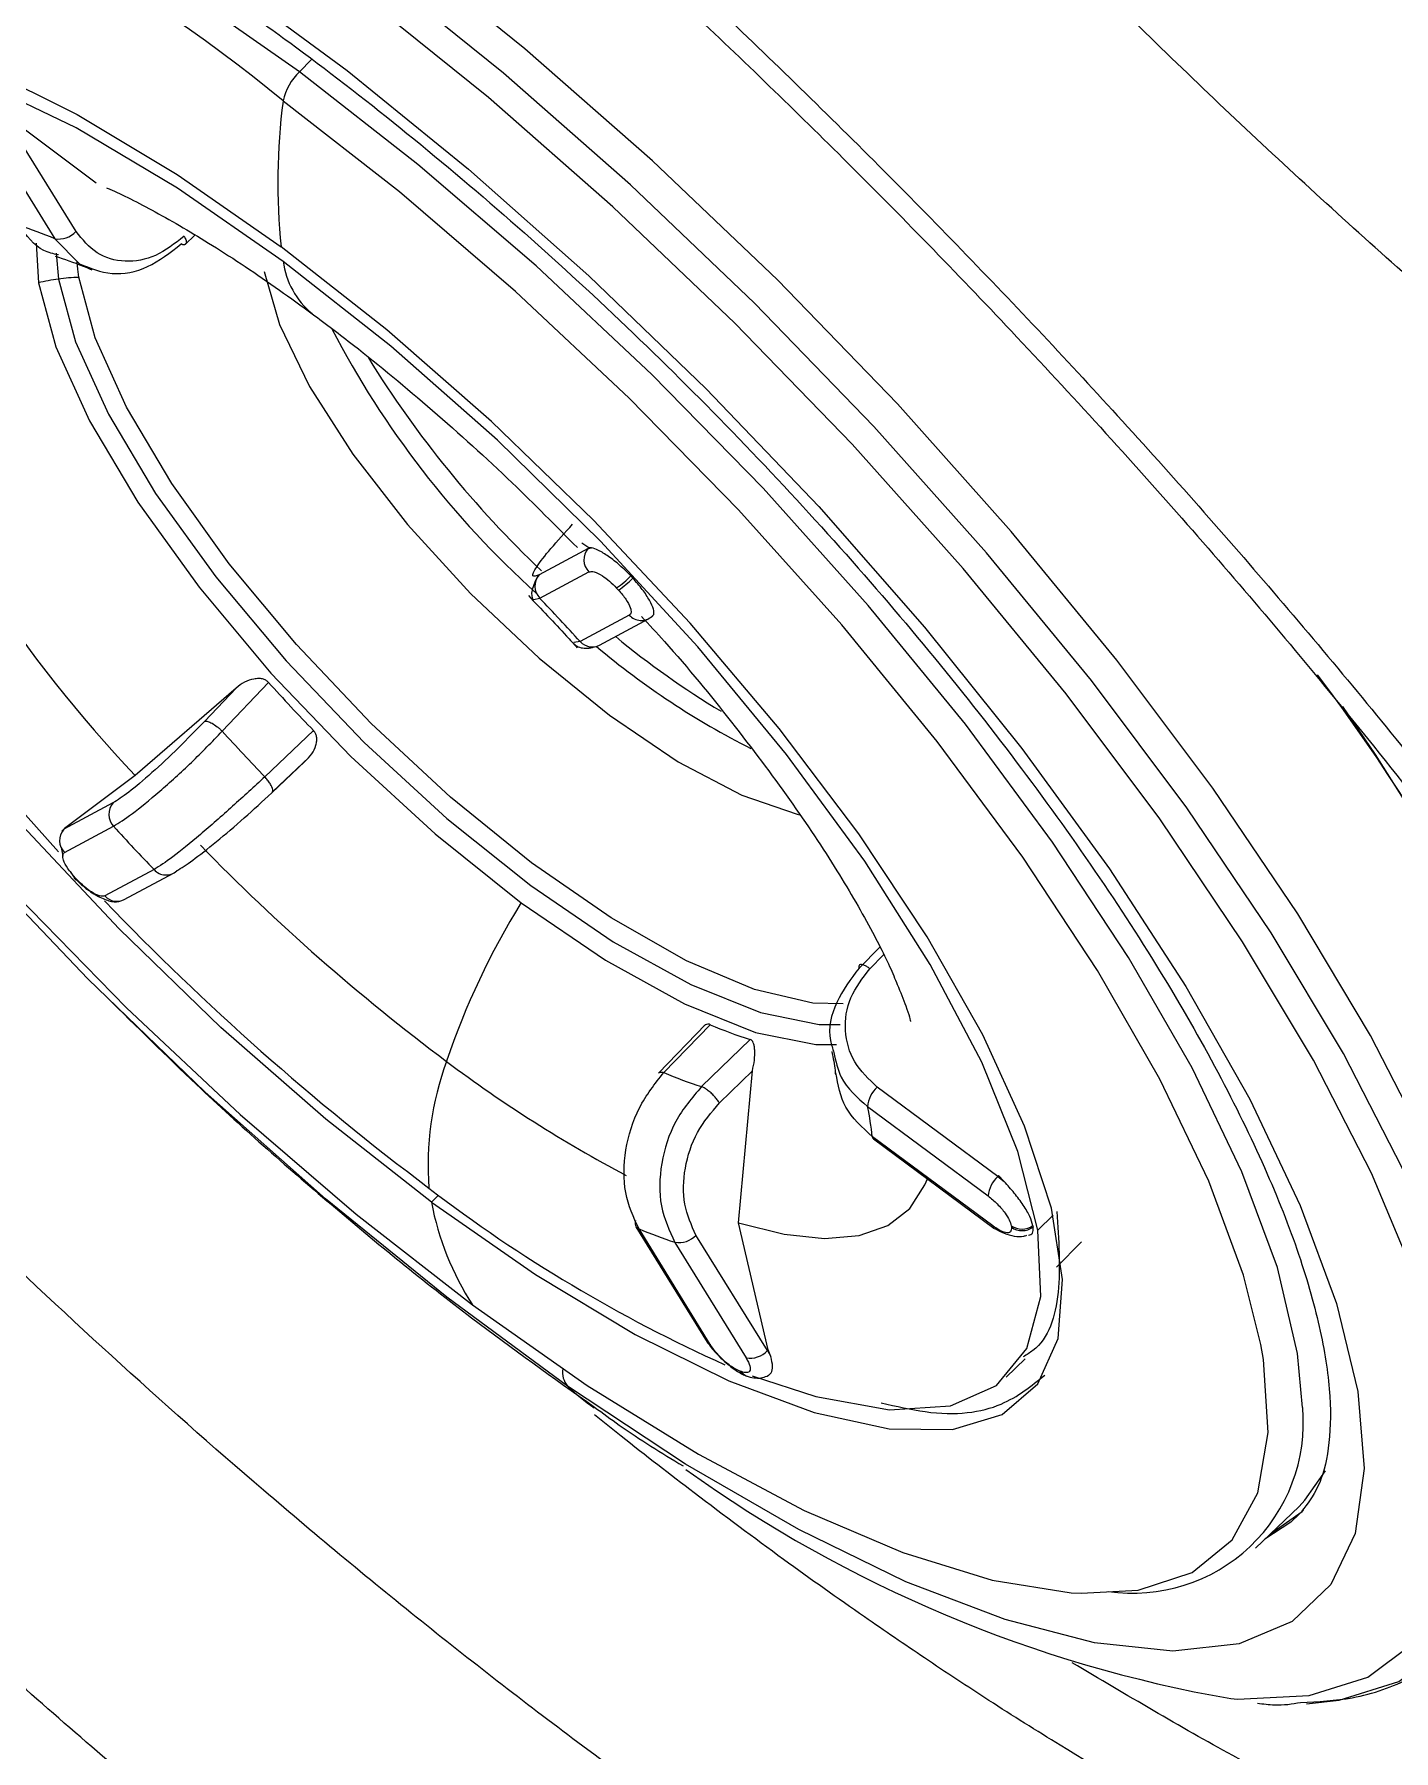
# Model space of a CAD drawing. Extents: x 0 to 84, y -21 to 126.
# Drawn here: x 69.492 to 70.437, y 60.236 to 61.429 of the extents above; entities that cross this region are included whole.
import ezdxf

# ---------------------------------------------------------------- set-up
doc = ezdxf.new("R2010")
doc.units = 0
doc.header["$MEASUREMENT"] = 0
doc.layers.add('1', color=4, linetype='Continuous')

# ---------------------------------------------------------------- blocks, each defined once
blk = doc.blocks.new('PRODIGY')
at = {"layer": '1', "color": 3, "linetype": 'Continuous', "lineweight": 25}
for p, q in [((69.6763, 61.4033), (69.6848, 61.4119)), ((69.5209, 61.2923), (69.4712, 61.3726)), ((69.5349, 61.3259), (69.4718, 61.3732)), ((69.4565, 61.3676), (69.5061, 61.2872)), ((69.5061, 61.2872), (69.5233, 61.2698)), ((69.5969, 61.2832), (69.6036, 61.2897)), ((69.4932, 61.2841), (69.4947, 61.2565)), ((69.507, 61.2771), (69.5087, 61.2592)), ((69.8772, 61.0717), (69.8431, 61.0535)), ((69.8777, 61.0723), (69.8728, 61.0756)), ((69.8772, 61.0717), (69.8794, 61.0723)), ((69.8777, 61.0723), (69.8772, 61.0717)), ((69.8794, 61.0723), (69.8777, 61.0723)), ((69.8434, 61.0372), (69.8776, 61.0555)), ((69.9068, 61.0527), (69.9082, 61.0512)), ((69.8391, 61.0364), (69.8434, 61.0372)), ((69.8969, 61.0443), (69.8983, 61.0429)), ((69.9057, 61.0254), (69.8716, 61.0071)), ((69.9229, 61.0259), (69.9214, 61.0245)), ((69.9214, 61.0245), (69.922, 61.025)), ((69.8851, 61.0046), (69.9192, 61.0229)), ((69.8716, 61.0071), (69.8672, 61.0064)), ((69.6548, 60.9786), (69.6226, 60.9447)), ((69.6322, 60.9747), (69.562, 60.9139)), ((69.6322, 60.9747), (69.6104, 60.9516)), ((69.6523, 60.913), (69.6862, 60.9451)), ((69.657, 60.9018), (69.68, 60.9236)), ((69.562, 60.9139), (69.513, 60.8771)), ((69.5466, 60.8948), (69.5125, 60.8766)), ((69.513, 60.8771), (69.5111, 60.8752)), ((69.5111, 60.8752), (69.5125, 60.8766)), ((69.5125, 60.8766), (69.513, 60.8771)), ((69.5129, 60.8603), (69.547, 60.8786)), ((69.5105, 60.8641), (69.5117, 60.8579)), ((69.5169, 60.8471), (69.5196, 60.843)), ((69.5752, 60.8485), (69.541, 60.8302)), ((69.5545, 60.8277), (69.5886, 60.846)), ((69.5196, 60.8426), (69.521, 60.8412)), ((69.5217, 60.8414), (69.5203, 60.8428)), ((70.0656, 60.78), (70.0799, 60.7946)), ((70.0731, 60.7795), (70.0825, 60.7892)), ((69.9587, 60.7407), (69.9261, 60.7069)), ((69.962, 60.7406), (69.9298, 60.7073)), ((69.956, 60.6975), (69.9898, 60.7303)), ((69.9685, 60.6862), (69.9914, 60.7084)), ((69.9817, 60.6028), (69.9914, 60.7084)), ((70.162, 60.6351), (70.0782, 60.6972)), ((70.0715, 60.6836), (70.1553, 60.6215)), ((70.1586, 60.6006), (70.0748, 60.6627)), ((70.0756, 60.6611), (70.1594, 60.599)), ((70.1626, 60.6356), (70.162, 60.6351)), ((70.162, 60.6351), (70.1665, 60.6315)), ((70.1665, 60.6315), (70.1626, 60.6356)), ((69.7681, 60.6172), (69.773, 60.6221)), ((70.1898, 60.5977), (70.2005, 60.608)), ((69.9103, 60.6001), (69.96, 60.5198)), ((69.9621, 60.5181), (69.9125, 60.5985)), ((70.0018, 60.5139), (69.9521, 60.5942)), ((70.0023, 60.5144), (69.9817, 60.6028)), ((70.1714, 60.6007), (70.1716, 60.5997)), ((70.1865, 60.6008), (70.1866, 60.5998)), ((69.9374, 60.5892), (69.987, 60.5088)), ((70.2202, 60.5896), (70.203, 60.572)), ((70.0023, 60.5144), (70.0018, 60.5139)), ((70.0018, 60.5139), (70.0041, 60.5097)), ((70.0041, 60.5097), (70.0023, 60.5144)), ((69.9838, 60.4993), (69.9826, 60.4997)), ((70.1678, 60.4954), (70.1812, 60.5083)), ((69.9864, 60.4965), (69.9876, 60.4961)), ((70.3414, 60.3765), (70.3716, 60.4056)), ((70.3746, 60.403), (70.3717, 60.4001)), ((70.352, 60.3868), (70.3737, 60.402))]:
    blk.add_line(p, q, dxfattribs=at)
at = {"layer": '1', "color": 3, "linetype": 'Continuous', "lineweight": 25, "flags": 128}
for points in [[(69.6763, 61.4033), (69.595, 61.4603), (69.5162, 61.5091), (69.4414, 61.5487), (69.3717, 61.5786), (69.3083, 61.5982), (69.2524, 61.6071), (69.2405, 61.6077)], [(70.515, 60.5091), (70.4939, 60.5777), (70.4625, 60.6528), (70.4213, 60.7331), (70.3707, 60.8177), (70.3116, 60.9051), (70.2449, 60.9942), (70.1714, 61.0837), (70.0923, 61.1723), (70.0088, 61.2586), (69.9219, 61.3413), (69.8331, 61.4194), (69.7436, 61.4917), (69.6547, 61.5571)], [(70.3767, 60.2682), (70.3994, 60.2707), (70.4411, 60.2838), (70.4729, 60.3075), (70.4946, 60.3413), (70.5057, 60.3847), (70.506, 60.4372), (70.4957, 60.498), (70.4747, 60.5661), (70.4435, 60.6406), (70.4025, 60.7205), (70.3523, 60.8045), (70.2936, 60.8913), (70.2273, 60.9799), (70.1543, 61.0688), (70.0758, 61.1567), (69.9928, 61.2424), (69.9065, 61.3247), (69.8183, 61.4023), (69.7294, 61.474), (69.641, 61.539)], [(70.3241, 60.2719), (70.3287, 60.2716), (70.3786, 60.274), (70.4195, 60.2869), (70.4508, 60.3101), (70.4721, 60.3433), (70.483, 60.386), (70.4833, 60.4376), (70.4731, 60.4973), (70.4526, 60.5642), (70.4219, 60.6374), (70.3817, 60.7158), (70.3323, 60.7983), (70.2747, 60.8837), (70.2095, 60.9706), (70.1379, 61.0579), (70.0607, 61.1443), (69.9791, 61.2285), (69.8944, 61.3093), (69.8077, 61.3855), (69.7204, 61.456), (69.6336, 61.5198)], [(69.6256, 61.4661), (69.7096, 61.4043), (69.794, 61.3357), (69.8777, 61.2615), (69.9593, 61.1829), (70.0375, 61.101), (70.111, 61.0171), (70.1788, 60.9326), (70.2397, 60.8489), (70.2929, 60.7671), (70.3373, 60.6887), (70.3724, 60.6148), (70.3976, 60.5467), (70.4125, 60.4854), (70.4168, 60.4318), (70.4106, 60.3868), (70.3938, 60.3512), (70.3668, 60.3254), (70.33, 60.3099), (70.2839, 60.3049), (70.2293, 60.3106), (70.1671, 60.3268), (70.0982, 60.3532), (70.0237, 60.3895), (69.9448, 60.435), (69.8628, 60.4892)], [(69.1119, 61.4465), (69.1148, 61.421), (69.1287, 61.3624), (69.1529, 61.2971), (69.1869, 61.226), (69.2303, 61.1505), (69.2822, 61.0717), (69.3418, 60.9912), (69.4081, 60.9102), (69.4799, 60.8301), (69.556, 60.7523), (69.635, 60.6781), (69.7157, 60.6089), (69.7967, 60.5457)], [(69.7681, 60.6172), (69.6947, 60.6749), (69.6217, 60.7387), (69.5509, 60.8073), (69.4837, 60.879), (69.4217, 60.9523), (69.3663, 61.0255), (69.3187, 61.097), (69.28, 61.1653), (69.251, 61.2287), (69.2324, 61.2858), (69.2246, 61.3355), (69.2277, 61.3765), (69.2418, 61.408), (69.2664, 61.4292), (69.3011, 61.4398), (69.3451, 61.4393), (69.3973, 61.4279), (69.4567, 61.4059), (69.5218, 61.3736), (69.5913, 61.3319), (69.6636, 61.2816)], [(69.6649, 61.2715), (69.5914, 61.3225), (69.5209, 61.3644), (69.4552, 61.396), (69.3959, 61.4166), (69.3445, 61.4257), (69.3022, 61.423), (69.2702, 61.4087), (69.249, 61.3831), (69.2394, 61.3468), (69.2415, 61.3007)], [(69.8628, 60.4892), (69.7788, 60.551), (69.6944, 60.6195), (69.6107, 60.6937), (69.5291, 60.7724), (69.4509, 60.8543), (69.3773, 60.9382), (69.3096, 61.0226), (69.2486, 61.1064), (69.1955, 61.1881), (69.1511, 61.2666), (69.116, 61.3404), (69.0908, 61.4086), (69.0889, 61.4147)], [(70.3741, 60.4744), (70.3706, 60.512), (70.3565, 60.5716), (70.3319, 60.6382), (70.2972, 60.7105), (70.253, 60.7874), (70.2002, 60.8676), (70.1395, 60.9496), (70.072, 61.0321), (69.9989, 61.1137), (69.9214, 61.1929), (69.8409, 61.2684), (69.7587, 61.3389), (69.6763, 61.4033)], [(70.345, 60.5181), (70.3329, 60.5663), (70.3088, 60.6317), (70.2747, 60.7027), (70.2313, 60.7783), (70.1794, 60.857), (70.1198, 60.9375), (70.0535, 61.0186), (69.9817, 61.0986), (69.9057, 61.1764), (69.8266, 61.2506), (69.7459, 61.3199), (69.6649, 61.383)], [(69.2415, 61.3007), (69.2553, 61.246), (69.2804, 61.1839), (69.3162, 61.1161), (69.3619, 61.0441), (69.4162, 60.9699), (69.478, 60.8951), (69.5088, 60.8607)], [(69.7681, 60.6172), (69.8404, 60.5669), (69.9099, 60.5252), (69.975, 60.4929), (70.0344, 60.4708), (70.0866, 60.4595), (70.1305, 60.459), (70.1652, 60.4695), (70.1899, 60.4908), (70.204, 60.5223), (70.2071, 60.5633), (70.1993, 60.6129), (70.1807, 60.6701), (70.1517, 60.7335), (70.113, 60.8017), (70.0654, 60.8733), (70.0099, 60.9465), (69.948, 61.0198), (69.8808, 61.0915), (69.8099, 61.16), (69.737, 61.2239), (69.6636, 61.2816)], [(69.5228, 61.2604), (69.5221, 61.266), (69.5216, 61.2711)], [(69.6518, 61.2644), (69.6624, 61.2276), (69.6833, 61.1845), (69.7135, 61.1374), (69.7515, 61.0885), (69.7954, 61.0404), (69.843, 60.9954), (69.8919, 60.9558), (69.9397, 60.9235), (69.984, 60.9002), (70.0225, 60.887), (70.0243, 60.8866)], [(70.1898, 60.5977), (70.1761, 60.6525), (70.151, 60.7145), (70.1151, 60.7824), (70.0695, 60.8543), (70.0151, 60.9286), (69.9534, 61.0034), (69.8857, 61.0768), (69.814, 61.1471), (69.7398, 61.2126), (69.6649, 61.2715)], [(69.4947, 61.2565), (69.5068, 61.212), (69.5302, 61.1605), (69.5638, 61.1041), (69.6065, 61.0448), (69.6565, 60.9851), (69.712, 60.9272), (69.7707, 60.8733), (69.8305, 60.8254)], [(69.5087, 61.2592), (69.5206, 61.2156), (69.5434, 61.1652), (69.5763, 61.11), (69.6181, 61.052), (69.667, 60.9936), (69.7213, 60.9369), (69.7788, 60.8841), (69.8373, 60.8373), (69.8946, 60.7983), (69.9485, 60.7685), (69.9969, 60.7491), (70.0379, 60.7408), (70.0524, 60.7407)], [(70.0546, 60.7551), (70.0335, 60.7555), (69.9929, 60.765), (69.9455, 60.785), (69.8931, 60.8148), (69.8377, 60.8532), (69.7813, 60.8989), (69.7261, 60.9501), (69.6742, 61.0049), (69.6274, 61.0612), (69.5875, 61.1169), (69.5561, 61.17), (69.5342, 61.2184), (69.5228, 61.2604)], [(70.4018, 60.9619), (70.4246, 60.9285), (70.479, 60.8422), (70.5244, 60.7597), (70.5601, 60.682), (70.5856, 60.6103), (70.6006, 60.5457), (70.6047, 60.489), (70.598, 60.4412), (70.5806, 60.403), (70.5526, 60.3748), (70.5444, 60.3696)], [(69.6576, 60.9026), (69.6623, 60.907), (69.6828, 60.9264)], [(69.5196, 60.843), (69.5196, 60.8429), (69.5196, 60.8427), (69.5198, 60.8426), (69.5203, 60.8428)], [(69.5217, 60.8414), (69.5212, 60.8411), (69.521, 60.8412)], [(69.8305, 60.8254), (69.8891, 60.7855), (69.9442, 60.755), (69.9936, 60.7352), (70.0356, 60.7268), (70.0499, 60.7267)], [(70.0756, 60.6611), (70.0751, 60.6617), (70.0748, 60.6627)], [(69.9817, 60.6028), (70.0134, 60.5949), (70.0416, 60.5919), (70.0657, 60.5939), (70.0856, 60.6009), (70.1009, 60.6128), (70.1114, 60.6293), (70.1131, 60.6334)], [(69.9912, 60.4964), (70.0354, 60.4819), (70.0868, 60.4728), (70.1291, 60.4754), (70.1612, 60.4897), (70.1823, 60.5153), (70.1919, 60.5516), (70.1898, 60.5977)], [(69.7967, 60.5457), (69.8765, 60.4897), (69.9539, 60.4418), (70.0274, 60.4028), (70.0959, 60.3735), (70.1581, 60.3542), (70.213, 60.3454), (70.22, 60.3451)], [(70.22, 60.3451), (70.2596, 60.3472), (70.2972, 60.3596), (70.3251, 60.3823), (70.3429, 60.415), (70.3501, 60.457), (70.3468, 60.5078), (70.345, 60.5181)], [(70.3716, 60.4056), (70.3757, 60.4098), (70.3899, 60.4303)], [(70.3717, 60.4001), (70.3658, 60.3946), (70.3478, 60.3827)]]:
    blk.add_lwpolyline(points, dxfattribs=at)
at = {"layer": '1', "color": 3, "linetype": 'Continuous', "lineweight": 25}
for centre, radius, start, end in [((69.0349, 60.6233), 0.987, 50.3333, 75.6444), ((69.7038, 61.3745), 0.0398, 133.7356, 167.5685), ((70.1086, 61.3263), 0.4473, 172.7175, 185.7431), ((69.3563, 60.9223), 0.3945, 67.6768, 71.5357), ((69.5089, 61.3032), 0.0162, 260.0877, 317.5717), ((69.7209, 61.2788), 0.0564, 187.3715, 230.7646), ((69.5271, 61.1238), 0.1366, 97.7608, 103.7372), ((69.5272, 61.1237), 0.1367, 91.8229, 97.7876), ((70.281, 61.5279), 0.6565, 207.5236, 227.9123), ((70.358, 61.5969), 0.7455, 211.7745, 226.478), ((70.2821, 61.5918), 0.989, 203.605, 223.2716), ((69.8861, 61.0638), 0.0119, 138.329, 224.1675), ((69.852, 61.0455), 0.0119, 138.3214, 224.1754), ((69.8595, 61.0992), 0.0664, 304.3009, 315.5198), ((69.8605, 61.0981), 0.0669, 304.3445, 315.4761), ((68.7832, 60.016), 1.472, 42.3228, 43.9273), ((69.914, 61.0327), 0.011, 221.3053, 312.1484), ((69.88, 61.0146), 0.0113, 221.9151, 296.8167), ((70.2384, 61.4247), 0.551, 229.8233, 243.2453), ((70.2848, 61.4808), 0.61, 230.4356, 238.8868), ((70.5774, 61.8113), 1.2428, 222.0647, 224.1843), ((69.3401, 60.1929), 1.3101, 17.3889, 37.1391), ((70.5401, 61.7742), 1.2369, 222.1167, 224.1303), ((69.5556, 60.8869), 0.0119, 138.3386, 224.1579), ((69.5214, 60.8686), 0.0119, 138.3227, 224.1907), ((70.6454, 61.8791), 1.4858, 222.3302, 223.9199), ((70.649, 61.8792), 1.4535, 224.2244, 233.2172), ((69.5835, 60.8558), 0.0111, 221.3135, 312.1411), ((70.8769, 62.109), 1.8519, 223.8241, 233.1548), ((69.5494, 60.8377), 0.0113, 221.9179, 296.8138), ((70.2896, 60.5423), 0.5394, 148.3324, 161.315), ((70.0915, 61.0464), 0.3321, 247.044, 252.1572), ((69.9756, 60.6428), 0.2098, 159.8424, 184.3265), ((70.3418, 61.4637), 0.9368, 233.0507, 242.1041), ((70.0584, 61.013), 0.3317, 247.1853, 252.0261), ((70.0917, 60.682), 0.0203, 131.6905, 175.6066), ((69.8782, 60.6425), 0.1976, 5.8836, 11.9993), ((70.1756, 60.6199), 0.0203, 131.7101, 175.587), ((70.4014, 61.4574), 1.0455, 232.5981, 245.7624), ((69.9619, 60.6532), 0.1971, 190.5228, 213.056), ((69.9141, 60.6025), 0.00436, 155.1031, 248.2001), ((70.0622, 60.963), 0.394, 247.6744, 251.538), ((69.9402, 60.6052), 0.0162, 260.0743, 317.5851), ((70.1607, 60.6007), 0.0021, 182.8997, 257.8455), ((70.1789, 60.6115), 0.0131, 235.3199, 305.3054), ((70.179, 60.6105), 0.0131, 235.2988, 305.3266), ((69.9634, 60.5219), 0.00406, 212.4473, 251.8285), ((69.9898, 60.5248), 0.0162, 260.0743, 317.5851), ((69.8745, 60.4989), 0.0152, 171.4228, 219.5525), ((69.9891, 60.5036), 0.00756, 210.7617, 248.8808), ((69.9902, 60.503), 0.00739, 210.4168, 256.795), ((69.9824, 60.6184), 0.1762, 227.2078, 234.952), ((70.256, 60.4638), 0.1186, 261.6737, 5.1446), ((70.4828, 61.1796), 0.9215, 234.3043, 260.0867)]:
    blk.add_arc(centre, radius, start, end, dxfattribs=at)
for points, knots in [([(65.9062, 66.8263), (66.0398, 66.6902), (66.3114, 66.4135), (66.7112, 66.0071), (67.0952, 65.617), (67.4487, 65.2582), (67.7716, 64.9305), (68.0462, 64.6519), (68.2761, 64.4186), (68.4654, 64.2264), (68.6359, 64.0533), (68.7883, 63.8985), (68.9326, 63.7518), (69.0977, 63.5839), (69.2992, 63.3791), (69.5434, 63.1306), (69.8182, 62.8509), (70.1236, 62.5399), (70.4595, 62.1977), (70.8181, 61.8321), (71.1983, 61.4444), (71.5992, 61.0358), (72.0275, 60.5996), (72.4687, 60.1506), (72.7675, 59.8472), (72.9142, 59.6983)], [0, 0, 0, 0, 0.057228, 0.116342, 0.171086, 0.221472, 0.267495, 0.309155, 0.33883, 0.365816, 0.390114, 0.411724, 0.431001, 0.451886, 0.482371, 0.517227, 0.556456, 0.600057, 0.648032, 0.700383, 0.753757, 0.811031, 0.872192, 0.937257, 1, 1, 1, 1]), ([(72.9374, 59.7558), (72.937, 59.7562), (72.9338, 59.7596), (72.923, 59.771), (72.8846, 59.8115), (72.7414, 59.9628), (72.1845, 60.5521), (71.084, 61.7179), (70.0741, 62.7531), (69.4924, 63.3494)], [0, 0, 0, 0, 0.000353, 0.002828, 0.009436, 0.033986, 0.128384, 0.49802, 1, 1, 1, 1]), ([(71.9162, 60.6501), (71.9144, 60.6477), (71.9107, 60.643), (71.9047, 60.6362), (71.8985, 60.6298), (71.892, 60.6236), (71.8852, 60.6177), (71.8781, 60.6121), (71.8707, 60.6068), (71.863, 60.6018), (71.855, 60.5971), (71.8467, 60.5927), (71.8382, 60.5886), (71.8135, 60.578), (71.7686, 60.5657), (71.6945, 60.561), (71.6088, 60.5696), (71.5275, 60.5884), (71.4576, 60.6101), (71.3842, 60.6366), (71.2871, 60.678), (71.1635, 60.7412), (71.0349, 60.8162), (70.9035, 60.9014), (70.7721, 60.9949), (70.6413, 61.0959), (70.5142, 61.2013), (70.3905, 61.3108), (70.2713, 61.423), (70.1553, 61.539), (70.0414, 61.66), (69.9301, 61.786), (69.8218, 61.9171), (69.7195, 62.0506), (69.6251, 62.1845), (69.5401, 62.3168), (69.466, 62.4455), (69.4048, 62.5682), (69.3568, 62.6831), (69.3223, 62.7888), (69.3016, 62.8835), (69.2943, 62.967), (69.2988, 63.0269), (69.3083, 63.0692), (69.3164, 63.0929), (69.3242, 63.1104), (69.3306, 63.1226), (69.3376, 63.1343), (69.3429, 63.1415), (69.3455, 63.1451)], [0, 0, 0, 0, 0.004846, 0.00969, 0.014534, 0.019379, 0.024226, 0.029076, 0.033931, 0.038791, 0.043658, 0.048532, 0.053415, 0.058308, 0.089235, 0.120012, 0.152032, 0.18434, 0.200734, 0.217099, 0.250018, 0.282937, 0.315683, 0.3481, 0.380014, 0.410781, 0.441715, 0.470949, 0.500015, 0.529147, 0.558258, 0.58875, 0.620001, 0.652036, 0.68433, 0.71708, 0.749997, 0.782917, 0.815661, 0.848077, 0.879993, 0.910754, 0.941692, 0.956519, 0.971325, 0.978527, 0.985704, 0.992861, 1, 1, 1, 1]), ([(71.7801, 60.8516), (71.7781, 60.8505), (71.7632, 60.8418), (71.723, 60.8327), (71.6678, 60.8279), (71.6093, 60.8323), (71.556, 60.8408), (71.4984, 60.855), (71.4367, 60.8745), (71.3715, 60.8993), (71.3081, 60.9273), (71.2486, 60.9565), (71.1949, 60.9848), (71.1384, 61.0166), (71.0832, 61.0495), (71.0287, 61.0839), (70.9739, 61.1201), (70.9136, 61.1618), (70.8467, 61.2104), (70.7747, 61.2653), (70.6993, 61.3256), (70.6192, 61.3927), (70.5412, 61.4614), (70.4714, 61.5257), (70.386, 61.6073), (70.2854, 61.7089), (70.152, 61.8543), (70.0336, 61.9952), (69.927, 62.1349), (69.8627, 62.2267), (69.821, 62.2899), (69.7969, 62.3275), (69.7715, 62.3687), (69.7471, 62.4099), (69.7274, 62.4448), (69.7162, 62.4652), (69.7069, 62.4825), (69.684, 62.5261), (69.6525, 62.5915), (69.6203, 62.6693), (69.5965, 62.7371), (69.5788, 62.8009), (69.5645, 62.8745), (69.5604, 62.9521), (69.571, 63.024), (69.5912, 63.058), (69.6001, 63.0729)], [0, 0, 0, 0, 0.0043841, 0.0331205, 0.0701719, 0.0913783, 0.1142203, 0.138694, 0.1604653, 0.1837971, 0.2086498, 0.225393, 0.2426575, 0.2604174, 0.2786437, 0.2935702, 0.3099985, 0.3278784, 0.3471458, 0.368964, 0.3909146, 0.4129376, 0.4389606, 0.4595471, 0.4749952, 0.5159129, 0.5522433, 0.603997, 0.6386969, 0.6742971, 0.6851693, 0.6955238, 0.7084411, 0.7228629, 0.7338137, 0.7412805, 0.742342, 0.7504288, 0.7832638, 0.8071537, 0.8317052, 0.8577553, 0.8817325, 0.9239756, 0.9666536, 1, 1, 1, 1]), ([(68.373, 62.1726), (68.3748, 62.1749), (68.3785, 62.1797), (68.3845, 62.1865), (68.3907, 62.1929), (68.3972, 62.1991), (68.404, 62.205), (68.4111, 62.2106), (68.4185, 62.2159), (68.4262, 62.2209), (68.4342, 62.2256), (68.4425, 62.23), (68.451, 62.2341), (68.4757, 62.2447), (68.5206, 62.257), (68.5947, 62.2617), (68.6804, 62.2531), (68.7617, 62.2343), (68.8316, 62.2126), (68.905, 62.1861), (69.0021, 62.1447), (69.1257, 62.0815), (69.2543, 62.0065), (69.3857, 61.9213), (69.5171, 61.8278), (69.6479, 61.7268), (69.775, 61.6214), (69.8987, 61.5119), (70.0179, 61.3997), (70.1339, 61.2837), (70.2478, 61.1627), (70.3591, 61.0367), (70.4674, 60.9056), (70.5697, 60.7721), (70.6641, 60.6381), (70.7491, 60.5059), (70.8232, 60.3772), (70.8844, 60.2545), (70.9324, 60.1396), (70.9669, 60.0339), (70.9876, 59.9392), (70.9949, 59.8557), (70.9904, 59.7958), (70.9809, 59.7535), (70.9728, 59.7298), (70.965, 59.7123), (70.9586, 59.7001), (70.9516, 59.6884), (70.9463, 59.6812), (70.9437, 59.6776)], [0, 0, 0, 0, 0.004846, 0.00969, 0.014534, 0.019379, 0.024226, 0.029076, 0.033931, 0.038791, 0.043658, 0.048532, 0.053415, 0.058308, 0.089235, 0.120012, 0.152032, 0.18434, 0.200734, 0.217099, 0.250018, 0.282937, 0.315683, 0.3481, 0.380014, 0.410781, 0.441715, 0.470949, 0.500015, 0.529147, 0.558258, 0.58875, 0.620001, 0.652036, 0.68433, 0.71708, 0.749997, 0.782917, 0.815661, 0.848077, 0.879993, 0.910754, 0.941692, 0.956518, 0.971325, 0.978527, 0.985704, 0.992861, 1, 1, 1, 1]), ([(70.9437, 59.6776), (70.9418, 59.6752), (70.9381, 59.6705), (70.9322, 59.6637), (70.926, 59.6572), (70.9195, 59.651), (70.9127, 59.6452), (70.9056, 59.6396), (70.8982, 59.6343), (70.8905, 59.6293), (70.8825, 59.6246), (70.8742, 59.6202), (70.8656, 59.616), (70.841, 59.6055), (70.796, 59.5932), (70.722, 59.5885), (70.6363, 59.5971), (70.555, 59.6159), (70.4851, 59.6376), (70.4117, 59.664), (70.3146, 59.7055), (70.191, 59.7686), (70.0624, 59.8437), (69.931, 59.9289), (69.7995, 60.0224), (69.6688, 60.1233), (69.5416, 60.2288), (69.4179, 60.3382), (69.2987, 60.4504), (69.1827, 60.5665), (69.0689, 60.6875), (68.9576, 60.8135), (68.8492, 60.9446), (68.7469, 61.0781), (68.6525, 61.212), (68.5676, 61.3442), (68.4935, 61.473), (68.4322, 61.5956), (68.3843, 61.7106), (68.3498, 61.8163), (68.3291, 61.911), (68.3218, 61.9945), (68.3263, 62.0544), (68.3357, 62.0967), (68.3438, 62.1203), (68.3516, 62.1378), (68.3581, 62.1501), (68.3651, 62.1617), (68.3704, 62.169), (68.373, 62.1726)], [0, 0, 0, 0, 0.004846, 0.00969, 0.014534, 0.019379, 0.024226, 0.029076, 0.033931, 0.038791, 0.043658, 0.048532, 0.053415, 0.058308, 0.089235, 0.120012, 0.152032, 0.18434, 0.200734, 0.217099, 0.250018, 0.282937, 0.315683, 0.3481, 0.380014, 0.410781, 0.441715, 0.470949, 0.500015, 0.529147, 0.558258, 0.58875, 0.620001, 0.652036, 0.68433, 0.71708, 0.749997, 0.782917, 0.815661, 0.848077, 0.879993, 0.910754, 0.941692, 0.956518, 0.971325, 0.978527, 0.985704, 0.992861, 1, 1, 1, 1]), ([(68.7186, 62.1718), (68.7267, 62.1739), (68.7415, 62.1777), (68.7768, 62.1759), (68.8124, 62.1706), (68.8431, 62.164), (68.8725, 62.1565), (68.9136, 62.1444), (68.9803, 62.1207), (69.0788, 62.0774), (69.1925, 62.0181), (69.3109, 61.9476), (69.4271, 61.8708), (69.5449, 61.7864), (69.6692, 61.6901), (69.8042, 61.5774), (69.9345, 61.4599), (70.0585, 61.3403), (70.176, 61.2196), (70.2943, 61.0896), (70.4165, 60.9451), (70.5304, 60.7982), (70.6289, 60.6579), (70.7024, 60.5423), (70.7585, 60.4451), (70.805, 60.3559), (70.8382, 60.2834), (70.8633, 60.2206), (70.8811, 60.1697), (70.8964, 60.1176), (70.9071, 60.0682), (70.9123, 60.0257), (70.9105, 60.0084), (70.9095, 59.9993)], [0, 0, 0, 0, 0.040146, 0.073526, 0.099264, 0.116738, 0.128326, 0.141135, 0.17162, 0.208664, 0.248082, 0.285283, 0.320071, 0.352934, 0.388464, 0.427239, 0.468692, 0.501339, 0.536985, 0.576006, 0.614375, 0.661191, 0.702337, 0.737288, 0.765773, 0.793838, 0.826364, 0.844325, 0.866285, 0.893304, 0.924973, 0.960754, 1, 1, 1, 1]), ([(70.8773, 59.9329), (70.8756, 59.9307), (70.8723, 59.9264), (70.8669, 59.9203), (70.8612, 59.9143), (70.8551, 59.9087), (70.8488, 59.9033), (70.8421, 59.8981), (70.8351, 59.8932), (70.8278, 59.8886), (70.8201, 59.8843), (70.8121, 59.8803), (70.8037, 59.8765), (70.7951, 59.8731), (70.786, 59.87), (70.7767, 59.8672), (70.7607, 59.8631), (70.7311, 59.8579), (70.6808, 59.8556), (70.6103, 59.8625), (70.5267, 59.8813), (70.4314, 59.9131), (70.3309, 59.956), (70.2214, 60.0118), (70.1126, 60.0749), (69.9968, 60.1497), (69.8822, 60.2311), (69.7644, 60.322), (69.618, 60.4433), (69.4706, 60.5777), (69.3258, 60.7232), (69.2124, 60.8453), (69.1018, 60.9734), (68.9937, 61.1092), (68.8969, 61.2429), (68.8104, 61.3753), (68.7554, 61.4699), (68.7118, 61.5529), (68.6783, 61.6228), (68.6435, 61.7071), (68.6162, 61.7887), (68.5987, 61.8619), (68.5918, 61.9145), (68.5901, 61.9493), (68.5901, 61.9722), (68.5915, 61.9939), (68.5941, 62.0143), (68.5978, 62.0335), (68.6027, 62.0515), (68.6087, 62.0682), (68.6158, 62.0837), (68.6238, 62.098), (68.63, 62.1067), (68.633, 62.111)], [0, 0, 0, 0, 0.0050201, 0.0100724, 0.0151567, 0.0202726, 0.0254196, 0.0305975, 0.0358058, 0.041044, 0.0463117, 0.0516085, 0.0569338, 0.0622872, 0.067668, 0.0730757, 0.0785097, 0.0943956, 0.1200509, 0.1504842, 0.1843674, 0.2155713, 0.2500284, 0.2819464, 0.3157203, 0.3451496, 0.3800121, 0.4107816, 0.4417667, 0.4999585, 0.5327846, 0.5668557, 0.6020133, 0.6381234, 0.6779645, 0.7123408, 0.7499459, 0.7607629, 0.7875638, 0.8150476, 0.8434464, 0.8729878, 0.8979075, 0.9085714, 0.9191452, 0.9296243, 0.9400044, 0.9502814, 0.9604516, 0.9705115, 0.9804581, 0.9902884, 1, 1, 1, 1]), ([(69.6297, 61.4522), (69.643, 61.4428), (69.6815, 61.4155), (69.7463, 61.3652), (69.8234, 61.3005), (69.8995, 61.231), (69.9735, 61.1579), (70.0444, 61.0823), (70.1109, 61.0054), (70.1723, 60.9281), (70.2275, 60.8519), (70.2758, 60.7777), (70.3164, 60.7069), (70.3488, 60.6406), (70.3727, 60.58), (70.3877, 60.5264), (70.3943, 60.4808), (70.3929, 60.4445), (70.3857, 60.4179), (70.3774, 60.4073), (70.3734, 60.4021)], [0, 0, 0, 0, 0.030389, 0.088137, 0.145993, 0.203925, 0.261898, 0.319884, 0.377846, 0.435754, 0.493575, 0.551265, 0.608764, 0.665997, 0.722859, 0.779224, 0.834996, 0.890293, 0.945716, 1, 1, 1, 1]), ([(67.4497, 61.2493), (67.4515, 61.2517), (67.4552, 61.2564), (67.4612, 61.2632), (67.4674, 61.2696), (67.4739, 61.2758), (67.4807, 61.2817), (67.4878, 61.2873), (67.4952, 61.2926), (67.5029, 61.2976), (67.5109, 61.3023), (67.5192, 61.3067), (67.5278, 61.3108), (67.5524, 61.3214), (67.5973, 61.3337), (67.6714, 61.3384), (67.7571, 61.3298), (67.8384, 61.311), (67.9083, 61.2893), (67.9817, 61.2628), (68.0788, 61.2214), (68.2024, 61.1582), (68.331, 61.0832), (68.4624, 60.998), (68.5938, 60.9045), (68.7246, 60.8035), (68.8517, 60.6981), (68.9754, 60.5886), (69.0946, 60.4764), (69.2107, 60.3604), (69.3245, 60.2394), (69.4358, 60.1134), (69.5442, 59.9823), (69.6464, 59.8488), (69.7408, 59.7149), (69.8258, 59.5826), (69.8999, 59.4539), (69.9611, 59.3312), (70.0091, 59.2163), (70.0436, 59.1106), (70.0643, 59.0159), (70.0716, 58.9324), (70.0671, 58.8725), (70.0576, 58.8302), (70.0495, 58.8065), (70.0417, 58.789), (70.0353, 58.7768), (70.0283, 58.7651), (70.023, 58.7579), (70.0204, 58.7543)], [0, 0, 0, 0, 0.004846, 0.00969, 0.014534, 0.019379, 0.024226, 0.029076, 0.033931, 0.038791, 0.043658, 0.048532, 0.053415, 0.058308, 0.089235, 0.120012, 0.152032, 0.18434, 0.200734, 0.217099, 0.250018, 0.282937, 0.315683, 0.3481, 0.380014, 0.410781, 0.441715, 0.470949, 0.500015, 0.529147, 0.558258, 0.58875, 0.620001, 0.652036, 0.68433, 0.71708, 0.749997, 0.782917, 0.815661, 0.848077, 0.879993, 0.910754, 0.941692, 0.956518, 0.971325, 0.978527, 0.985704, 0.992861, 1, 1, 1, 1]), ([(69.542, 61.3227), (69.5428, 61.3224), (69.5515, 61.3188), (69.5764, 61.3061), (69.6157, 61.2832), (69.6536, 61.2581), (69.6776, 61.2406), (69.6852, 61.235)], [0, 0, 0, 0, 0.027417, 0.287721, 0.56692, 0.862483, 1, 1, 1, 1]), ([(69.5087, 61.276), (69.5051, 61.2768), (69.4938, 61.2793), (69.4864, 61.2895), (69.4812, 61.2965)], [0, 0, 0, 0, 0.311144, 1, 1, 1, 1]), ([(69.5961, 61.2889), (69.5896, 61.2839), (69.5767, 61.2737), (69.5548, 61.2701), (69.5345, 61.2756), (69.5254, 61.2867), (69.5209, 61.2923)], [0, 0, 0, 0, 0.249816, 0.500225, 0.750499, 1, 1, 1, 1]), ([(69.5961, 61.2889), (69.5964, 61.2884), (69.597, 61.2873), (69.5976, 61.2855), (69.5978, 61.284), (69.5972, 61.2837), (69.597, 61.2836)], [0, 0, 0, 0, 0.20906, 0.417897, 0.838048, 1, 1, 1, 1]), ([(69.5065, 61.2752), (69.5127, 61.273), (69.5208, 61.2703), (69.5298, 61.2666), (69.5318, 61.2657)], [0, 0, 0, 0, 0.778884, 1, 1, 1, 1]), ([(69.5233, 61.2698), (69.5307, 61.2668), (69.5453, 61.2607), (69.5712, 61.2658), (69.5864, 61.2776), (69.594, 61.2836)], [0, 0, 0, 0, 0.333359, 0.666698, 1, 1, 1, 1]), ([(69.597, 61.2836), (69.5968, 61.2834), (69.5964, 61.2829), (69.5953, 61.283), (69.5944, 61.2834), (69.594, 61.2836)], [0, 0, 0, 0, 0.381846, 0.690814, 1, 1, 1, 1]), ([(67.7956, 61.2487), (67.8035, 61.2507), (67.8179, 61.2544), (67.8528, 61.2527), (67.8866, 61.2477), (67.9138, 61.2421), (67.9353, 61.2368), (67.956, 61.2312), (67.9944, 61.2197), (68.0605, 61.1961), (68.1614, 61.1514), (68.277, 61.0905), (68.3966, 61.0187), (68.514, 60.9405), (68.6332, 60.8544), (68.7592, 60.7562), (68.8952, 60.6417), (69.026, 60.5228), (69.1501, 60.4021), (69.2673, 60.2808), (69.3843, 60.1511), (69.5048, 60.0074), (69.6182, 59.8599), (69.7179, 59.7164), (69.7939, 59.5947), (69.8521, 59.4908), (69.8986, 59.3974), (69.9297, 59.3248), (69.9509, 59.2669), (69.9655, 59.2207), (69.9769, 59.1761), (69.9849, 59.1337), (69.9884, 59.0979), (69.9872, 59.084), (69.9865, 59.0767)], [0, 0, 0, 0, 0.0402204, 0.0736694, 0.0994616, 0.1133961, 0.1228864, 0.1320995, 0.1422051, 0.1735606, 0.2113765, 0.2510323, 0.2884096, 0.3233103, 0.3564997, 0.3924876, 0.4315234, 0.4730383, 0.5057609, 0.5415762, 0.5803417, 0.6180842, 0.6649085, 0.7070947, 0.7441415, 0.7757611, 0.8062259, 0.839453, 0.8570218, 0.8764385, 0.9007721, 0.9298229, 0.9630977, 1, 1, 1, 1]), ([(70.0204, 58.7543), (70.0186, 58.7519), (70.0149, 58.7472), (70.0089, 58.7404), (70.0027, 58.7339), (69.9962, 58.7278), (69.9894, 58.7219), (69.9823, 58.7163), (69.9749, 58.711), (69.9672, 58.706), (69.9592, 58.7013), (69.9509, 58.6969), (69.9423, 58.6928), (69.9177, 58.6822), (69.8728, 58.6699), (69.7987, 58.6652), (69.713, 58.6738), (69.6317, 58.6926), (69.5618, 58.7143), (69.4884, 58.7407), (69.3913, 58.7822), (69.2677, 58.8454), (69.1391, 58.9204), (69.0077, 59.0056), (68.8762, 59.0991), (68.7455, 59.2001), (68.6184, 59.3055), (68.4946, 59.4149), (68.3755, 59.5272), (68.2594, 59.6432), (68.1456, 59.7642), (68.0343, 59.8902), (67.9259, 60.0213), (67.8237, 60.1548), (67.7293, 60.2887), (67.6443, 60.421), (67.5702, 60.5497), (67.5089, 60.6723), (67.461, 60.7873), (67.4265, 60.893), (67.4058, 60.9877), (67.3985, 61.0712), (67.403, 61.1311), (67.4124, 61.1734), (67.4206, 61.1971), (67.4284, 61.2145), (67.4348, 61.2268), (67.4418, 61.2385), (67.4471, 61.2457), (67.4497, 61.2493)], [0, 0, 0, 0, 0.004846, 0.00969, 0.014534, 0.019379, 0.024226, 0.029076, 0.033931, 0.038791, 0.043658, 0.048532, 0.053415, 0.058308, 0.089235, 0.120012, 0.152032, 0.18434, 0.200734, 0.217099, 0.250018, 0.282937, 0.315683, 0.3481, 0.380014, 0.410781, 0.441715, 0.470949, 0.500015, 0.529147, 0.558258, 0.58875, 0.620001, 0.652036, 0.68433, 0.71708, 0.749997, 0.782917, 0.815661, 0.848077, 0.879993, 0.910754, 0.941692, 0.956518, 0.971325, 0.978527, 0.985704, 0.992861, 1, 1, 1, 1]), ([(69.6852, 61.235), (69.6948, 61.2279), (69.7222, 61.2072), (69.7691, 61.1683), (69.8218, 61.1208), (69.8546, 61.0875), (69.8696, 61.0724)], [0, 0, 0, 0, 0.156203, 0.450589, 0.749078, 1, 1, 1, 1]), ([(69.954, 59.0096), (69.9524, 59.0074), (69.949, 59.0031), (69.9436, 58.997), (69.9379, 58.991), (69.9319, 58.9854), (69.9255, 58.98), (69.9188, 58.9748), (69.9118, 58.9699), (69.9045, 58.9653), (69.8968, 58.961), (69.8888, 58.957), (69.8805, 58.9533), (69.8718, 58.9498), (69.8627, 58.9467), (69.8534, 58.9439), (69.8374, 58.9398), (69.8078, 58.9346), (69.7576, 58.9324), (69.687, 58.9392), (69.6034, 58.958), (69.5081, 58.9898), (69.4076, 59.0328), (69.2981, 59.0885), (69.1893, 59.1517), (69.0736, 59.2264), (68.9589, 59.3078), (68.8411, 59.3987), (68.6947, 59.52), (68.5473, 59.6544), (68.4025, 59.7999), (68.2892, 59.922), (68.1785, 60.0501), (68.0705, 60.1859), (67.9736, 60.3197), (67.8871, 60.452), (67.8322, 60.5466), (67.7886, 60.6296), (67.755, 60.6995), (67.7202, 60.7838), (67.6929, 60.8654), (67.6755, 60.9386), (67.6685, 60.9912), (67.6668, 61.026), (67.6669, 61.049), (67.6682, 61.0706), (67.6708, 61.0911), (67.6745, 61.1102), (67.6794, 61.1282), (67.6854, 61.1449), (67.6925, 61.1604), (67.7005, 61.1748), (67.7067, 61.1834), (67.7098, 61.1877)], [0, 0, 0, 0, 0.00502, 0.010072, 0.015157, 0.020273, 0.02542, 0.030597, 0.035806, 0.041044, 0.046312, 0.051609, 0.056934, 0.062287, 0.067668, 0.073076, 0.07851, 0.094395, 0.120051, 0.150484, 0.184367, 0.215571, 0.250028, 0.281946, 0.31572, 0.34515, 0.380012, 0.410782, 0.441767, 0.499958, 0.532785, 0.566856, 0.602013, 0.638123, 0.677964, 0.712341, 0.749946, 0.760763, 0.787564, 0.815048, 0.843446, 0.872988, 0.897907, 0.908571, 0.919145, 0.929624, 0.940004, 0.950281, 0.960452, 0.970512, 0.980458, 0.990288, 1, 1, 1, 1]), ([(69.8431, 61.0535), (69.8411, 61.0527), (69.8371, 61.0513), (69.8405, 61.0583), (69.8502, 61.071), (69.8609, 61.0827), (69.8663, 61.0886)], [0, 0, 0, 0, 0.249772, 0.500138, 0.750455, 1, 1, 1, 1]), ([(69.9068, 61.0527), (69.9043, 61.0552), (69.8992, 61.0603), (69.8912, 61.0665), (69.884, 61.0709), (69.8809, 61.0718), (69.8794, 61.0723)], [0, 0, 0, 0, 0.247654, 0.501045, 0.753766, 1, 1, 1, 1]), ([(69.8423, 61.0533), (69.8405, 61.0495), (69.8368, 61.0413), (69.838, 61.0379), (69.8387, 61.036)], [0, 0, 0, 0, 0.466099, 1, 1, 1, 1]), ([(69.8776, 61.0555), (69.8787, 61.0557), (69.8809, 61.0561), (69.8865, 61.0533), (69.892, 61.0492), (69.8953, 61.046), (69.8969, 61.0443)], [0, 0, 0, 0, 0.279493, 0.55901, 0.779447, 1, 1, 1, 1]), ([(69.9229, 61.0259), (69.9229, 61.027), (69.923, 61.0292), (69.9201, 61.0355), (69.9152, 61.0432), (69.9105, 61.0485), (69.9082, 61.0512)], [0, 0, 0, 0, 0.246624, 0.499529, 0.752672, 1, 1, 1, 1]), ([(69.8356, 61.039), (69.8445, 61.0296), (69.856, 61.0177), (69.867, 61.0055), (69.8695, 61.0028)], [0, 0, 0, 0, 0.77949, 1, 1, 1, 1]), ([(69.8983, 61.0429), (69.9001, 61.0407), (69.9038, 61.0364), (69.9066, 61.0308), (69.9073, 61.027), (69.9063, 61.0259), (69.9057, 61.0254)], [0, 0, 0, 0, 0.279684, 0.559252, 0.779624, 1, 1, 1, 1]), ([(69.9142, 61.0246), (69.9195, 61.0188), (69.9421, 60.9944), (69.9773, 60.9511), (70.018, 60.8971), (70.0511, 60.8472), (70.0746, 60.8063), (70.0878, 60.7797), (70.0913, 60.7705), (70.0921, 60.7686)], [0, 0, 0, 0, 0.06022, 0.252717, 0.44239, 0.627573, 0.806379, 0.959334, 1, 1, 1, 1]), ([(69.8666, 61.0062), (69.8674, 61.0053), (69.8692, 61.0037), (69.8731, 61.0024), (69.8776, 61.0022), (69.8808, 61.0032), (69.8824, 61.0037)], [0, 0, 0, 0, 0.257009, 0.515437, 0.772748, 1, 1, 1, 1]), ([(69.6548, 60.9786), (69.6542, 60.9792), (69.653, 60.9803), (69.6505, 60.9812), (69.6477, 60.9814), (69.6434, 60.9809), (69.6377, 60.9791), (69.6341, 60.9762), (69.6322, 60.9747)], [0, 0, 0, 0, 0.094189, 0.190547, 0.298314, 0.424566, 0.7016, 1, 1, 1, 1]), ([(69.6104, 60.9516), (69.6043, 60.9454), (69.5923, 60.933), (69.5733, 60.9153), (69.5565, 60.9011), (69.5499, 60.8969), (69.5466, 60.8948)], [0, 0, 0, 0, 0.249809, 0.5002219, 0.7504896, 1, 1, 1, 1]), ([(69.547, 60.8786), (69.5509, 60.881), (69.5587, 60.8859), (69.5787, 60.9023), (69.6015, 60.9228), (69.6155, 60.9374), (69.6226, 60.9447)], [0, 0, 0, 0, 0.250035, 0.500031, 0.750012, 1, 1, 1, 1]), ([(69.6104, 60.9516), (69.6106, 60.9517), (69.6112, 60.9519), (69.6129, 60.9515), (69.6155, 60.9504), (69.6185, 60.9483), (69.6209, 60.9464), (69.622, 60.9452), (69.6226, 60.9447)], [0, 0, 0, 0, 0.1246963, 0.2493265, 0.499979, 0.7506201, 0.8752698, 1, 1, 1, 1]), ([(69.68, 60.9236), (69.6817, 60.9253), (69.6851, 60.9285), (69.6875, 60.9338), (69.6884, 60.9379), (69.6884, 60.9407), (69.6877, 60.9432), (69.6867, 60.9444), (69.6862, 60.9451)], [0, 0, 0, 0, 0.2982601, 0.5750704, 0.7015142, 0.8093846, 0.9057111, 1, 1, 1, 1]), ([(69.6523, 60.913), (69.6448, 60.9061), (69.6299, 60.8924), (69.6069, 60.8722), (69.5869, 60.8559), (69.5791, 60.851), (69.5752, 60.8485)], [0, 0, 0, 0, 0.249984, 0.499971, 0.749975, 1, 1, 1, 1]), ([(69.6577, 60.9039), (69.6576, 60.9046), (69.6573, 60.9058), (69.656, 60.9082), (69.6543, 60.9107), (69.6529, 60.9122), (69.6523, 60.913)], [0, 0, 0, 0, 0.259379, 0.518976, 0.768432, 1, 1, 1, 1]), ([(69.5909, 60.8476), (69.5942, 60.8497), (69.6009, 60.8538), (69.6182, 60.8674), (69.638, 60.8843), (69.6507, 60.896), (69.657, 60.9018)], [0, 0, 0, 0, 0.249775, 0.500143, 0.750439, 1, 1, 1, 1]), ([(69.657, 60.9018), (69.6572, 60.902), (69.6578, 60.9025), (69.6577, 60.9034), (69.6577, 60.9039)], [0, 0, 0, 0, 0.481477, 1, 1, 1, 1]), ([(69.5203, 60.8428), (69.5185, 60.845), (69.5148, 60.8493), (69.512, 60.8549), (69.5113, 60.8587), (69.5123, 60.8598), (69.5129, 60.8603)], [0, 0, 0, 0, 0.279646, 0.559221, 0.779561, 1, 1, 1, 1]), ([(69.521, 60.8415), (69.5222, 60.8403), (69.5247, 60.8379), (69.5303, 60.8334), (69.5378, 60.8288), (69.5447, 60.8263), (69.5493, 60.8259), (69.5511, 60.8265), (69.5521, 60.8268)], [0, 0, 0, 0, 0.119299, 0.238634, 0.480954, 0.732692, 0.863927, 1, 1, 1, 1]), ([(69.541, 60.8302), (69.5399, 60.83), (69.5377, 60.8296), (69.5321, 60.8324), (69.5266, 60.8365), (69.5233, 60.8397), (69.5217, 60.8414)], [0, 0, 0, 0, 0.27946, 0.558952, 0.779389, 1, 1, 1, 1]), ([(70.0656, 60.78), (70.0598, 60.7723), (70.0482, 60.757), (70.0433, 60.7351), (70.0472, 60.724), (70.0481, 60.7212)], [0, 0, 0, 0, 0.429828, 0.859682, 1, 1, 1, 1]), ([(70.0782, 60.6972), (70.0724, 60.7027), (70.0608, 60.7137), (70.0546, 60.7364), (70.0579, 60.76), (70.0681, 60.773), (70.0731, 60.7795)], [0, 0, 0, 0, 0.249792, 0.500146, 0.750441, 1, 1, 1, 1]), ([(70.0689, 60.782), (70.0683, 60.7822), (70.067, 60.7826), (70.0659, 60.7823), (70.0653, 60.7814), (70.0655, 60.7804), (70.0656, 60.78)], [0, 0, 0, 0, 0.259386, 0.51893, 0.768433, 1, 1, 1, 1]), ([(70.0731, 60.7795), (70.0724, 60.7801), (70.0709, 60.7811), (70.0696, 60.7817), (70.0689, 60.782)], [0, 0, 0, 0, 0.481268, 1, 1, 1, 1]), ([(70.0921, 60.7686), (70.0943, 60.7634), (70.0994, 60.7513), (70.1014, 60.7428), (70.1014, 60.7428), (70.1014, 60.7428)], [0, 0, 0, 0, 0.423784, 0.978074, 1, 1, 1, 1]), ([(69.5425, 60.7596), (69.5631, 60.7392), (69.6136, 60.6892), (69.6985, 60.6145), (69.7909, 60.539), (69.8529, 60.495), (69.8815, 60.4746)], [0, 0, 0, 0, 0.192986, 0.472347, 0.756135, 1, 1, 1, 1]), ([(69.962, 60.7406), (69.9615, 60.7408), (69.9604, 60.7411), (69.9587, 60.7405), (69.9576, 60.7397), (69.9571, 60.7393)], [0, 0, 0, 0, 0.336866, 0.681016, 1, 1, 1, 1]), ([(69.9914, 60.7084), (69.9919, 60.7109), (69.993, 60.7157), (69.9931, 60.7217), (69.9927, 60.7257), (69.9921, 60.728), (69.9911, 60.7296), (69.9902, 60.7301), (69.9898, 60.7303)], [0, 0, 0, 0, 0.298255, 0.57515, 0.701493, 0.809417, 0.905739, 1, 1, 1, 1]), ([(70.0466, 60.722), (70.0475, 60.7173), (70.0487, 60.7114), (70.049, 60.707), (70.0491, 60.7061)], [0, 0, 0, 0, 0.779649, 1, 1, 1, 1]), ([(70.0481, 60.7212), (70.0493, 60.7153), (70.0523, 60.7006), (70.0643, 60.6899), (70.0715, 60.6836)], [0, 0, 0, 0, 0.402453, 1, 1, 1, 1]), ([(69.9125, 60.5985), (69.9087, 60.6066), (69.9013, 60.6228), (69.902, 60.6535), (69.9112, 60.6838), (69.9236, 60.6995), (69.9298, 60.7073)], [0, 0, 0, 0, 0.250027, 0.50003, 0.750029, 1, 1, 1, 1]), ([(69.9264, 60.707), (69.9267, 60.7072), (69.9271, 60.7077), (69.9283, 60.7077), (69.9293, 60.7074), (69.9298, 60.7073)], [0, 0, 0, 0, 0.3935466, 0.6965956, 1, 1, 1, 1]), ([(70.0748, 60.6627), (70.0677, 60.6692), (70.0541, 60.6816), (70.051, 60.6987), (70.0494, 60.707)], [0, 0, 0, 0, 0.5178196, 1, 1, 1, 1]), ([(69.956, 60.6975), (69.9495, 60.6898), (69.9364, 60.6745), (69.9269, 60.6442), (69.9261, 60.6136), (69.9336, 60.5973), (69.9374, 60.5892)], [0, 0, 0, 0, 0.249976, 0.499963, 0.749973, 1, 1, 1, 1]), ([(69.9649, 60.6907), (69.9642, 60.6915), (69.9626, 60.6932), (69.9601, 60.6952), (69.9579, 60.6967), (69.9566, 60.6973), (69.956, 60.6975)], [0, 0, 0, 0, 0.2594925, 0.5188459, 0.7683704, 1, 1, 1, 1]), ([(69.9685, 60.6862), (69.968, 60.6869), (69.967, 60.6884), (69.9656, 60.6899), (69.9649, 60.6907)], [0, 0, 0, 0, 0.481456, 1, 1, 1, 1]), ([(69.9521, 60.5942), (69.949, 60.6011), (69.9427, 60.6149), (69.9435, 60.6409), (69.9518, 60.6666), (69.9629, 60.6796), (69.9685, 60.6862)], [0, 0, 0, 0, 0.249767, 0.50013, 0.750449, 1, 1, 1, 1]), ([(70.1865, 60.6008), (70.1859, 60.6028), (70.1848, 60.6069), (70.18, 60.615), (70.1737, 60.6235), (70.1689, 60.6288), (70.1665, 60.6315)], [0, 0, 0, 0, 0.24757, 0.500791, 0.753617, 1, 1, 1, 1]), ([(70.1553, 60.6215), (70.1575, 60.6197), (70.1618, 60.6161), (70.167, 60.6099), (70.1704, 60.6046), (70.1711, 60.602), (70.1714, 60.6007)], [0, 0, 0, 0, 0.279502, 0.55899, 0.77939, 1, 1, 1, 1]), ([(70.2032, 60.6106), (70.2044, 60.5911), (70.207, 60.5521), (70.1965, 60.5197), (70.1821, 60.511), (70.1798, 60.5096)], [0, 0, 0, 0, 0.456611, 0.913224, 1, 1, 1, 1]), ([(70.1716, 60.5997), (70.1715, 60.5985), (70.1714, 60.596), (70.168, 60.5956), (70.1636, 60.5972), (70.1602, 60.5995), (70.1586, 60.6006)], [0, 0, 0, 0, 0.279641, 0.559226, 0.779539, 1, 1, 1, 1]), ([(70.16, 60.5988), (70.1622, 60.5976), (70.1666, 60.5951), (70.1737, 60.5934), (70.1791, 60.593), (70.1815, 60.5939), (70.1822, 60.5942)], [0, 0, 0, 0, 0.282414, 0.576901, 0.880826, 1, 1, 1, 1]), ([(70.1835, 60.5942), (70.1845, 60.5945), (70.1868, 60.5951), (70.1867, 60.5982), (70.1866, 60.5998)], [0, 0, 0, 0, 0.469958, 1, 1, 1, 1]), ([(69.9605, 60.5193), (69.961, 60.5186), (69.9623, 60.5166), (69.9661, 60.5121), (69.9722, 60.5059), (69.9788, 60.5008), (69.9835, 60.4979), (69.9854, 60.4971), (69.9862, 60.4967)], [0, 0, 0, 0, 0.080907, 0.21767, 0.487818, 0.7601, 0.89941, 1, 1, 1, 1]), ([(69.9826, 60.4997), (69.9807, 60.5006), (69.9769, 60.5024), (69.9707, 60.5076), (69.9655, 60.5131), (69.9633, 60.5164), (69.9621, 60.5181)], [0, 0, 0, 0, 0.279632, 0.5592, 0.779555, 1, 1, 1, 1]), ([(69.987, 60.5088), (69.9881, 60.5069), (69.9902, 60.5029), (69.9898, 60.4995), (69.9876, 60.4982), (69.9851, 60.4989), (69.9838, 60.4993)], [0, 0, 0, 0, 0.279485, 0.559036, 0.779439, 1, 1, 1, 1]), ([(69.9885, 60.4958), (69.9902, 60.4954), (69.9937, 60.4946), (69.9985, 60.495), (70.0022, 60.4963), (70.0038, 60.4978), (70.0044, 60.4984)], [0, 0, 0, 0, 0.271948, 0.55095, 0.833394, 1, 1, 1, 1]), ([(70.0044, 60.4984), (70.0049, 60.4997), (70.006, 60.5024), (70.0047, 60.5073), (70.0041, 60.5097)], [0, 0, 0, 0, 0.504536, 1, 1, 1, 1]), ([(70.0809, 60.4776), (70.0914, 60.4752), (70.1249, 60.4675), (70.1651, 60.4727), (70.1854, 60.4893), (70.1947, 60.4969)], [0, 0, 0, 0, 0.198055, 0.634086, 1, 1, 1, 1]), ([(69.8815, 60.4746), (69.8873, 60.4704), (69.9074, 60.4555), (69.9282, 60.4428), (69.9431, 60.4338)], [0, 0, 0, 0, 0.283418, 1, 1, 1, 1]), ([(70.9055, 60.0728), (70.8963, 60.0662), (70.8788, 60.0538), (70.8491, 60.042), (70.8214, 60.035), (70.7978, 60.0315), (70.7739, 60.0297), (70.7461, 60.0295), (70.7119, 60.0319), (70.6754, 60.0371), (70.6309, 60.0461), (70.5812, 60.0596), (70.5314, 60.0765), (70.498, 60.0893), (70.4711, 60.1002), (70.4448, 60.1115), (70.4009, 60.1316), (70.3497, 60.1572), (70.281, 60.1944), (70.218, 60.2313), (70.1577, 60.2692), (70.1123, 60.2992), (70.0647, 60.3317), (70.0113, 60.3696), (69.9548, 60.4118), (69.9109, 60.4456), (69.8877, 60.4643), (69.8815, 60.4693)], [0, 0, 0, 0, 0.05682, 0.108192, 0.150925, 0.184563, 0.208779, 0.247279, 0.290883, 0.331586, 0.370273, 0.433918, 0.481576, 0.512941, 0.52589, 0.554542, 0.583211, 0.640523, 0.684662, 0.752564, 0.791396, 0.826073, 0.858039, 0.900845, 0.947734, 0.986022, 1, 1, 1, 1]), ([(70.3726, 60.2692), (70.3849, 60.2698), (70.4128, 60.2712), (70.4496, 60.2851), (70.4791, 60.3023), (70.491, 60.3176), (70.4946, 60.3223)], [0, 0, 0, 0, 0.24783, 0.564494, 0.867361, 1, 1, 1, 1]), ([(70.8906, 60.1353), (70.886, 60.1316), (70.8737, 60.1216), (70.8493, 60.1098), (70.8188, 60.1), (70.7857, 60.0945), (70.7492, 60.0926), (70.7111, 60.0946), (70.672, 60.0998), (70.6284, 60.1085), (70.5828, 60.1208), (70.546, 60.133), (70.5281, 60.1394), (70.5196, 60.1425), (70.51, 60.1461), (70.4968, 60.1513), (70.4815, 60.1575), (70.4626, 60.1654), (70.4401, 60.1752), (70.3949, 60.1961), (70.3205, 60.2334), (70.2515, 60.2745), (70.2139, 60.2968)], [0, 0, 0, 0, 0.04178, 0.110367, 0.180321, 0.244222, 0.307186, 0.37888, 0.434505, 0.490127, 0.572021, 0.624573, 0.635704, 0.641332, 0.657287, 0.6723, 0.691398, 0.71459, 0.741878, 0.773256, 0.876607, 1, 1, 1, 1]), ([(70.3427, 60.2687), (70.3467, 60.2682), (70.3575, 60.2667), (70.3668, 60.2682), (70.3726, 60.2692)], [0, 0, 0, 0, 0.370811, 1, 1, 1, 1])]:
    blk.add_open_spline(points, degree=3, knots=knots, dxfattribs=at)

msp = doc.modelspace()

# ---------------------------------------------------------------- block references
at = {"layer": '1'}
msp.add_blockref('PRODIGY', (0, 0), dxfattribs=at)

doc.saveas('drawing.dxf')
